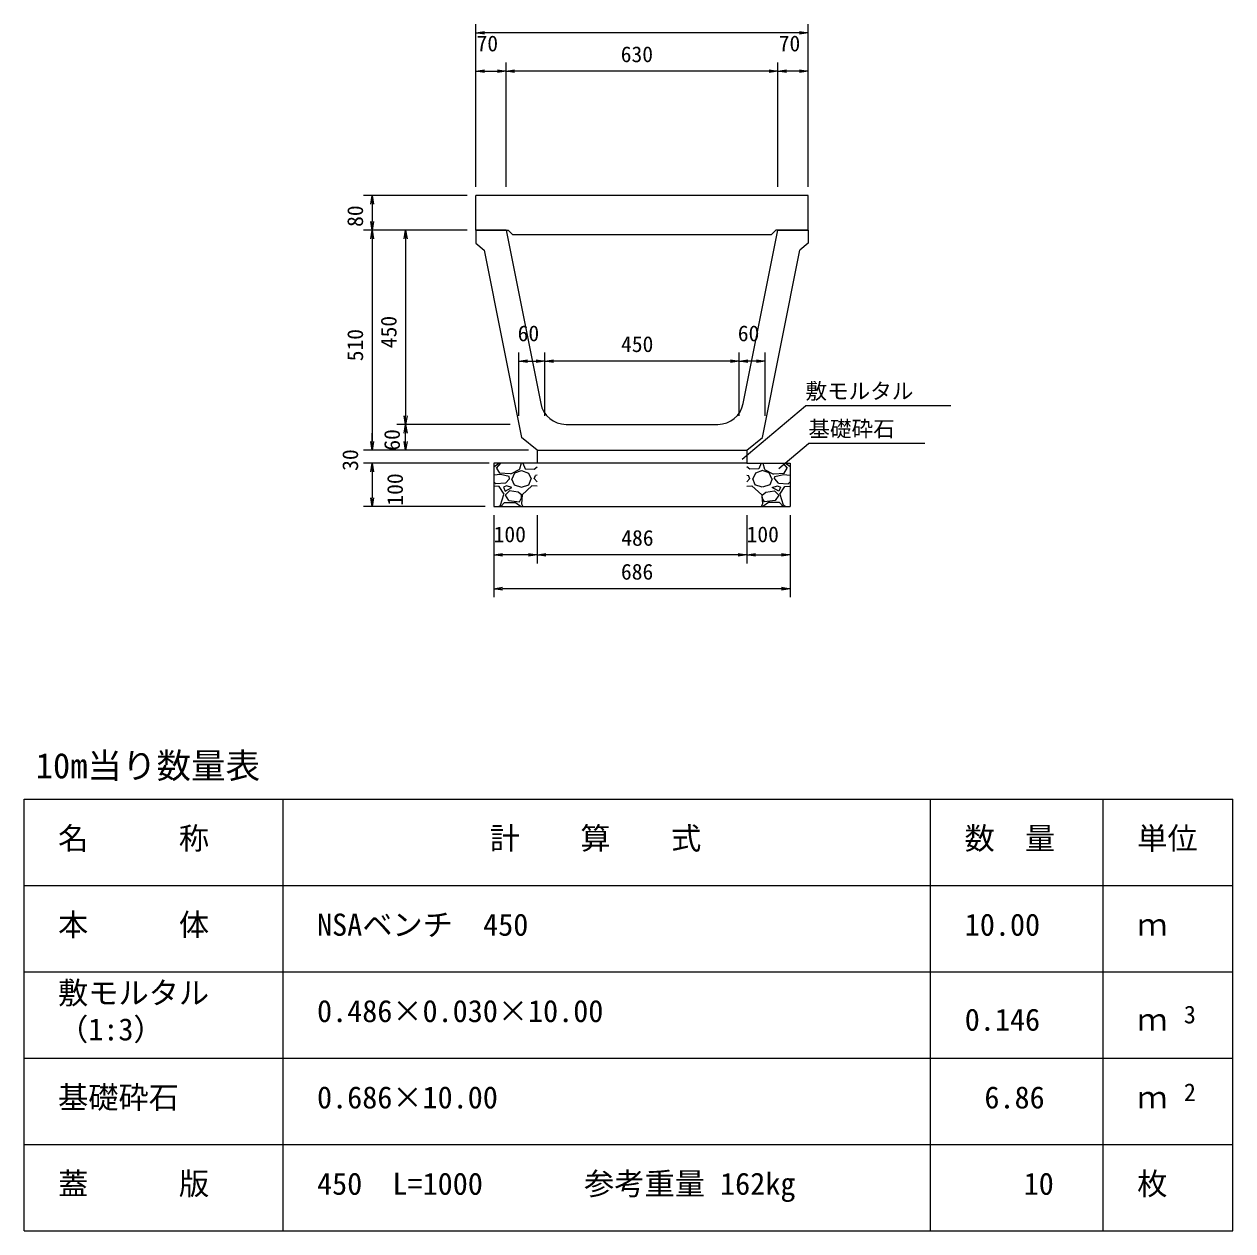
# Model space of a CAD drawing. Units: millimetres on the paper. Extents: x 0 to 841, y 0 to 594.
# Drawn here: x 252.8 to 392.8, y 182.6 to 322.3 of the extents above; entities that cross this region are included whole.
import ezdxf
from ezdxf.enums import TextEntityAlignment as Align

# ---------------------------------------------------------------- set-up
doc = ezdxf.new("R2010")
doc.units = ezdxf.units.MM
for name, color, linetype, lineweight in [('D-MTR-FRAM（材料表図枠）', 2, 'Continuous', 18), ('D-STR-DIM（寸法）', 7, 'Continuous', 18), ('D-STR-HTXT（旗揚げ）', 7, 'Continuous', 18), ('D-STR-STRn（構造物）', 7, 'Continuous', 18), ('D-STR（構造物外形線）', 1, 'Continuous', 18)]:
    doc.layers.add(name, color=color, linetype=linetype, lineweight=lineweight)
for name, color, linetype in [('D-MTR-TXT(文字列）', 7, 'Continuous'), ('D-MTR（材料表タイトル）', 7, 'Continuous'), ('D-STR-TXT（文字）', 7, 'Continuous')]:
    doc.layers.add(name, color=color, linetype=linetype)
doc.styles.add('ＭＳ ゴシック', font='')
doc.styles.get('ＭＳ ゴシック').set_extended_font_data('MS Gothic')

msp = doc.modelspace()

# ---------------------------------------------------------------- linework, layer by layer
at = {"layer": 'D-MTR-FRAM（材料表図枠）'}
for p, q in [((252.846, 232.604), (392.846, 232.604)), ((252.846, 182.604), (252.846, 232.604)), ((282.846, 182.604), (282.846, 232.604)), ((357.846, 182.604), (357.846, 232.604)), ((377.846, 200.604), (377.846, 232.604)), ((377.846, 182.604), (377.846, 232.604)), ((392.846, 182.604), (392.846, 232.604)), ((252.846, 222.604), (392.846, 222.604)), ((252.846, 212.604), (392.846, 212.604)), ((252.846, 202.604), (392.846, 202.604)), ((252.846, 192.604), (392.846, 192.604)), ((252.846, 182.604), (392.846, 182.604))]:
    msp.add_line(p, q, dxfattribs=at)
at = {"layer": 'D-STR-DIM（寸法）'}
for p, q in [((305.157, 303.5), (305.157, 322.349)), ((343.657, 303.5), (343.657, 322.349)), ((305.157, 321.349), (306.157, 321.516)), ((306.157, 321.183), (305.157, 321.349)), ((305.157, 321.349), (306.157, 321.349)), ((342.657, 321.349), (306.157, 321.349)), ((342.657, 321.516), (343.657, 321.349)), ((343.657, 321.349), (342.657, 321.183)), ((343.657, 321.349), (342.657, 321.349)), ((305.157, 303.5), (305.157, 317.901)), ((308.657, 303.5), (308.657, 317.901)), ((308.657, 303.5), (308.657, 317.901)), ((340.157, 303.5), (340.157, 317.901)), ((340.157, 303.5), (340.157, 317.901)), ((343.657, 303.5), (343.657, 317.901)), ((305.157, 316.901), (306.157, 317.068)), ((306.157, 316.734), (305.157, 316.901)), ((305.157, 316.901), (306.157, 316.901)), ((306.157, 316.901), (307.657, 316.901)), ((307.657, 317.068), (308.657, 316.901)), ((308.657, 316.901), (307.657, 316.734)), ((308.657, 316.901), (307.657, 316.901)), ((308.657, 316.901), (309.657, 317.068)), ((309.657, 316.734), (308.657, 316.901)), ((308.657, 316.901), (309.657, 316.901)), ((339.157, 316.901), (309.657, 316.901)), ((339.157, 317.068), (340.157, 316.901)), ((340.157, 316.901), (339.157, 316.734)), ((340.157, 316.901), (339.157, 316.901)), ((340.157, 316.901), (341.157, 317.068)), ((341.157, 316.734), (340.157, 316.901)), ((340.157, 316.901), (341.157, 316.901)), ((342.657, 316.901), (341.157, 316.901)), ((342.657, 317.068), (343.657, 316.901)), ((343.657, 316.901), (342.657, 316.734)), ((343.657, 316.901), (342.657, 316.901)), ((304.157, 302.5), (292.15, 302.5)), ((292.983, 301.5), (293.15, 302.5)), ((293.15, 302.5), (293.317, 301.5)), ((293.15, 302.5), (293.15, 301.5)), ((293.15, 301.5), (293.15, 299.5)), ((304.157, 298.5), (292.15, 298.5)), ((304.157, 298.5), (292.15, 298.5)), ((293.15, 298.5), (292.983, 299.5)), ((292.983, 297.5), (293.15, 298.5)), ((293.317, 299.5), (293.15, 298.5)), ((293.15, 298.5), (293.15, 299.5)), ((293.15, 298.5), (293.317, 297.5)), ((293.15, 298.5), (293.15, 297.5)), ((304.157, 298.5), (296.03, 298.5)), ((296.863, 297.5), (297.03, 298.5)), ((297.03, 298.5), (297.197, 297.5)), ((297.03, 298.5), (297.03, 297.5)), ((293.15, 297.5), (293.15, 274)), ((297.03, 297.5), (297.03, 277)), ((310.157, 277), (310.157, 284.329)), ((313.157, 277), (313.157, 284.329)), ((313.157, 277), (313.157, 284.329)), ((335.657, 277), (335.657, 284.329)), ((335.657, 277), (335.657, 284.329)), ((338.657, 277), (338.657, 284.329)), ((310.157, 283.329), (311.157, 283.495)), ((311.157, 283.162), (310.157, 283.329)), ((310.157, 283.329), (311.157, 283.329)), ((311.157, 283.329), (312.157, 283.329)), ((312.157, 283.495), (313.157, 283.329)), ((313.157, 283.329), (312.157, 283.162)), ((313.157, 283.329), (312.157, 283.329)), ((313.157, 283.329), (314.157, 283.495)), ((314.157, 283.162), (313.157, 283.329)), ((313.157, 283.329), (314.157, 283.329)), ((334.657, 283.329), (314.157, 283.329)), ((334.657, 283.495), (335.657, 283.329)), ((335.657, 283.329), (334.657, 283.162)), ((335.657, 283.329), (334.657, 283.329)), ((335.657, 283.329), (336.657, 283.495)), ((336.657, 283.162), (335.657, 283.329)), ((335.657, 283.329), (336.657, 283.329)), ((337.657, 283.329), (336.657, 283.329)), ((337.657, 283.495), (338.657, 283.329)), ((338.657, 283.329), (337.657, 283.162)), ((338.657, 283.329), (337.657, 283.329)), ((309.157, 276), (296.03, 276)), ((309.157, 276), (296.03, 276)), ((297.03, 276), (296.863, 277)), ((296.863, 275), (297.03, 276)), ((297.197, 277), (297.03, 276)), ((297.03, 276), (297.03, 277)), ((297.03, 276), (297.197, 275)), ((297.03, 276), (297.03, 275)), ((293.15, 274), (293.15, 275)), ((293.15, 274), (293.15, 275)), ((297.03, 274), (297.03, 275)), ((311.257, 273), (292.15, 273)), ((311.257, 273), (292.15, 273)), ((311.257, 273), (292.15, 273)), ((293.15, 273), (292.983, 274)), ((293.15, 273), (292.983, 274)), ((293.15, 273), (292.983, 274)), ((293.317, 274), (293.15, 273)), ((293.15, 273), (293.15, 274)), ((293.317, 274), (293.15, 273)), ((293.15, 273), (293.15, 274)), ((293.317, 274), (293.15, 273)), ((293.15, 273), (293.15, 274)), ((311.257, 273), (296.03, 273)), ((297.03, 273), (296.863, 274)), ((297.197, 274), (297.03, 273)), ((297.03, 273), (297.03, 274)), ((306.257, 271.5), (292.15, 271.5)), ((306.257, 271.5), (292.15, 271.5)), ((306.707, 271.5), (292.15, 271.5)), ((292.983, 270.5), (293.15, 271.5)), ((292.983, 270.5), (293.15, 271.5)), ((292.983, 270.5), (293.15, 271.5)), ((293.15, 271.5), (293.317, 270.5)), ((293.15, 271.5), (293.15, 270.5)), ((293.15, 271.5), (293.317, 270.5)), ((293.15, 271.5), (293.15, 270.5)), ((293.15, 271.5), (293.317, 270.5)), ((293.15, 271.5), (293.15, 270.5)), ((293.15, 270.5), (293.15, 269.5)), ((293.15, 270.5), (293.15, 269.5)), ((293.15, 270.5), (293.15, 267.5)), ((293.15, 266.5), (292.983, 267.5)), ((293.317, 267.5), (293.15, 266.5)), ((293.15, 266.5), (293.15, 267.5)), ((306.257, 266.5), (292.15, 266.5)), ((307.257, 265.5), (307.257, 255.971)), ((307.257, 265.5), (307.257, 259.889)), ((312.257, 265.5), (312.257, 259.889)), ((312.257, 265.5), (312.257, 259.889)), ((336.557, 265.5), (336.557, 259.889)), ((336.557, 265.5), (336.557, 259.889)), ((341.557, 265.5), (341.557, 259.889)), ((341.557, 265.5), (341.557, 255.971)), ((307.257, 260.889), (308.257, 261.055)), ((308.257, 260.722), (307.257, 260.889)), ((307.257, 260.889), (308.257, 260.889)), ((311.257, 260.889), (308.257, 260.889)), ((311.257, 261.055), (312.257, 260.889)), ((312.257, 260.889), (311.257, 260.722)), ((312.257, 260.889), (311.257, 260.889)), ((312.257, 260.889), (313.257, 261.055)), ((313.257, 260.722), (312.257, 260.889)), ((312.257, 260.889), (313.257, 260.889)), ((335.557, 260.889), (313.257, 260.889)), ((335.557, 261.055), (336.557, 260.889)), ((336.557, 260.889), (335.557, 260.722)), ((336.557, 260.889), (335.557, 260.889)), ((336.557, 260.889), (337.557, 261.055)), ((337.557, 260.722), (336.557, 260.889)), ((336.557, 260.889), (337.557, 260.889)), ((337.557, 260.889), (340.557, 260.889)), ((340.557, 261.055), (341.557, 260.889)), ((341.557, 260.889), (340.557, 260.722)), ((341.557, 260.889), (340.557, 260.889)), ((307.257, 256.971), (308.257, 257.138)), ((308.257, 256.804), (307.257, 256.971)), ((307.257, 256.971), (308.257, 256.971)), ((340.557, 256.971), (308.257, 256.971)), ((340.557, 257.138), (341.557, 256.971)), ((341.557, 256.971), (340.557, 256.804)), ((341.557, 256.971), (340.557, 256.971))]:
    msp.add_line(p, q, dxfattribs=at)
at = {"layer": 'D-STR-HTXT（旗揚げ）'}
for p, q in [((336.002, 271.965), (343.345, 278.135)), ((360.2, 278.135), (343.345, 278.135)), ((340.241, 270.888), (343.68, 273.771)), ((357.154, 273.771), (343.68, 273.771))]:
    msp.add_line(p, q, dxfattribs=at)
at = {"layer": 'D-STR-STRn（構造物）'}
for p, q in [((312.257, 273), (312.257, 271.5)), ((336.557, 273), (336.557, 271.5)), ((312.257, 271.5), (307.257, 271.5)), ((307.257, 271.5), (307.257, 266.5)), ((307.257, 271.065), (307.82, 271.5)), ((307.566, 270.948), (308.063, 271.5)), ((307.926, 270.345), (307.576, 270.945)), ((309.163, 270.258), (307.913, 270.358)), ((309.014, 269.951), (308.014, 270.201)), ((310.218, 270.794), (309.168, 270.244)), ((309.365, 269.697), (309.665, 270.397)), ((309.666, 270.398), (310.466, 270.648)), ((310.418, 271.497), (310.218, 270.797)), ((310.464, 270.647), (311.264, 270.347)), ((310.588, 271.5), (310.858, 270.859)), ((310.863, 270.845), (311.913, 270.795)), ((311.267, 270.346), (311.567, 269.696)), ((311.916, 270.801), (312.257, 271.065)), ((336.557, 271.5), (312.257, 271.5)), ((336.557, 271.5), (341.557, 271.5)), ((336.898, 270.801), (336.557, 271.065)), ((337.951, 270.845), (336.901, 270.795)), ((337.548, 270.346), (337.248, 269.696)), ((338.35, 270.647), (337.55, 270.347)), ((338.226, 271.5), (337.957, 270.859)), ((339.148, 270.398), (338.348, 270.648)), ((338.397, 271.497), (338.597, 270.797)), ((338.596, 270.794), (339.646, 270.244)), ((339.45, 269.697), (339.15, 270.397)), ((339.652, 270.258), (340.902, 270.358)), ((339.8, 269.951), (340.8, 270.201)), ((341.249, 270.948), (340.752, 271.5)), ((340.889, 270.345), (341.239, 270.945)), ((341.557, 271.065), (340.994, 271.5)), ((341.557, 271.5), (341.557, 266.5)), ((308.02, 270.192), (307.257, 270.112)), ((307.464, 269.114), (307.257, 269.34)), ((307.867, 268.793), (307.257, 268.844)), ((308.612, 269.201), (307.462, 269.101)), ((308.427, 267.901), (307.877, 268.801)), ((308.715, 268.896), (308.365, 268.746)), ((309.066, 269.698), (308.616, 269.198)), ((309.318, 268.699), (308.718, 268.899)), ((309.066, 269.695), (309.016, 269.945)), ((309.312, 269.699), (309.612, 268.999)), ((309.612, 268.994), (310.462, 268.744)), ((310.469, 268.745), (311.319, 268.995)), ((311.667, 268.897), (310.517, 267.847)), ((311.314, 269), (311.564, 269.7)), ((312.257, 268.844), (311.667, 268.893)), ((312.257, 269.34), (311.914, 269.714)), ((311.915, 269.699), (312.065, 270.099)), ((312.257, 270.112), (312.07, 270.092)), ((336.557, 270.112), (336.744, 270.092)), ((336.557, 269.34), (336.9, 269.714)), ((336.557, 268.844), (337.147, 268.893)), ((336.9, 269.699), (336.75, 270.099)), ((337.147, 268.897), (338.297, 267.847)), ((337.5, 269), (337.25, 269.7)), ((338.346, 268.745), (337.496, 268.995)), ((339.202, 268.994), (338.352, 268.744)), ((339.503, 269.699), (339.203, 268.999)), ((339.497, 268.699), (340.097, 268.899)), ((339.748, 269.695), (339.798, 269.945)), ((339.749, 269.698), (340.199, 269.198)), ((340.099, 268.896), (340.449, 268.746)), ((340.202, 269.201), (341.352, 269.101)), ((340.388, 267.901), (340.938, 268.801)), ((340.794, 270.192), (341.557, 270.112)), ((340.947, 268.793), (341.557, 268.844)), ((341.35, 269.114), (341.557, 269.34)), ((308.016, 266.646), (308.416, 267.896)), ((308.364, 268.748), (308.564, 268.248)), ((308.564, 268.249), (309.314, 268.699)), ((308.564, 267.8), (308.964, 267.2)), ((309.066, 268.298), (308.566, 267.798)), ((310.072, 268.151), (309.072, 268.301)), ((310.476, 267.787), (310.076, 268.137)), ((310.217, 267.048), (310.467, 267.498)), ((310.514, 267.85), (310.464, 266.8)), ((310.466, 267.498), (310.466, 267.798)), ((338.301, 267.85), (338.351, 266.8)), ((338.338, 267.787), (338.738, 268.137)), ((338.597, 267.048), (338.347, 267.498)), ((338.348, 267.498), (338.348, 267.798)), ((338.743, 268.151), (339.743, 268.301)), ((340.25, 268.249), (339.5, 268.699)), ((339.749, 268.298), (340.249, 267.798)), ((340.25, 267.8), (339.85, 267.2)), ((340.45, 268.748), (340.25, 268.248)), ((340.798, 266.646), (340.398, 267.896)), ((307.257, 266.5), (341.557, 266.5)), ((307.82, 266.5), (308.016, 266.651)), ((308.063, 266.5), (308.466, 266.948)), ((308.466, 266.948), (309.766, 266.948)), ((308.967, 267.196), (310.217, 267.046)), ((309.764, 266.959), (310.414, 266.509)), ((310.458, 266.809), (310.588, 266.5)), ((338.357, 266.809), (338.226, 266.5)), ((339.05, 266.959), (338.4, 266.509)), ((339.847, 267.196), (338.597, 267.046)), ((340.348, 266.948), (339.048, 266.948)), ((340.752, 266.5), (340.349, 266.948)), ((340.994, 266.5), (340.798, 266.651))]:
    msp.add_line(p, q, dxfattribs=at)
at = {"layer": 'D-STR（構造物外形線）'}
for p, q in [((343.657, 302.5), (305.157, 302.5)), ((305.157, 298.5), (305.157, 302.5)), ((343.657, 298.5), (343.657, 302.5)), ((308.657, 298.5), (305.157, 298.5)), ((305.157, 298.5), (305.157, 297)), ((305.157, 298.5), (308.907, 298.5)), ((308.657, 298.5), (312.675, 278.412)), ((308.907, 298.5), (309.407, 298)), ((336.14, 278.412), (340.157, 298.5)), ((339.407, 298), (339.907, 298.5)), ((343.657, 298.5), (339.907, 298.5)), ((340.157, 298.5), (343.657, 298.5)), ((343.657, 298.5), (343.657, 297)), ((305.157, 297), (306.119, 296.193)), ((309.407, 298), (339.407, 298)), ((343.657, 297), (342.696, 296.193)), ((306.119, 296.193), (310.457, 274.5)), ((338.357, 274.5), (342.696, 296.193)), ((315.617, 276), (333.198, 276)), ((312.257, 273), (310.457, 274.5)), ((336.557, 273), (338.357, 274.5)), ((312.257, 273), (336.557, 273))]:
    msp.add_line(p, q, dxfattribs=at)
for centre, start, end in [((315.617, 279), 191.30993, 270), ((333.198, 279), 270, 348.69007)]:
    msp.add_arc(centre, 3, start, end, dxfattribs=at)

# ---------------------------------------------------------------- texts
at = {"layer": 'D-MTR-TXT(文字列）', "style": 'ＭＳ ゴシック'}
for s, height, p in [('名\u3000\u3000\u3000称', 2.566, (256.769, 226.007)), ('計\u3000\u3000算\u3000\u3000式', 2.566, (306.777, 226.007)), ('数\u3000量', 2.566, (361.769, 226.007)), ('単位', 2.566, (381.769, 226.007)), ('本\u3000\u3000\u3000体', 2.566, (256.769, 216.007)), ('NSAベンチ\u3000450', 2.566, (286.769, 216.007)), ('10.00', 2.566, (361.796, 216.007)), ('ｍ', 2.566, (381.769, 216.007)), ('敷モルタル', 2.566, (256.769, 208.107)), ('0.486×0.030×10.00', 2.566, (286.769, 206.007)), ('3', 2.053, (387.171, 206.011)), ('（1:3）', 2.566, (256.769, 203.885)), ('0.146', 2.566, (361.796, 205.007)), ('ｍ', 2.566, (381.769, 205.007)), ('基礎砕石', 2.566, (256.769, 196.007)), ('0.686×10.00', 2.566, (286.769, 196.007)), ('6.86', 2.566, (364.07, 196.007)), ('2', 2.053, (387.171, 197.011)), ('ｍ', 2.566, (381.769, 196.007)), ('蓋\u3000\u3000\u3000版', 2.566, (256.769, 186.007)), ('450\u3000L=1000  ', 2.566, (286.769, 186.007)), ('参考重量 162kg', 2.566, (317.706, 186.007)), ('10', 2.566, (368.618, 186.007)), ('枚', 2.566, (381.769, 186.007))]:
    msp.add_text(s, height=height, dxfattribs=at).set_placement(p, align=Align.BOTTOM_LEFT)
at = {"layer": 'D-MTR（材料表タイトル）', "style": 'ＭＳ ゴシック'}
msp.add_text('10m当り数量表', height=2.933, dxfattribs=at).set_placement((254.188, 234.129), align=Align.BOTTOM_LEFT)
at = {"layer": 'D-STR-DIM（寸法）', "style": 'ＭＳ ゴシック'}
for s, p in [('70', (305.245, 318.651)), ('70', (340.245, 318.651)), ('630', (321.945, 317.401)), ('60', (310.007, 285.079)), ('60', (335.507, 285.079)), ('450', (321.983, 283.829)), ('100', (307.225, 261.803)), ('486', (322.009, 261.389)), ('100', (336.525, 261.803)), ('686', (321.971, 257.471))]:
    msp.add_text(s, height=1.833, dxfattribs=at).set_placement(p, align=Align.BOTTOM_LEFT)
for s, p in [('80', (292.65, 298.869)), ('450', (296.53, 284.826)), ('510', (292.65, 283.307)), ('60', (296.917, 272.953)), ('30', (292.078, 270.619)), ('30', (292.078, 270.619)), ('100', (297.265, 266.591))]:
    msp.add_text(s, height=1.833, rotation=90, dxfattribs=at).set_placement(p, align=Align.BOTTOM_LEFT)
at = {"layer": 'D-STR-TXT（文字）', "style": 'ＭＳ ゴシック'}
for s, p in [('敷モルタル', (343.345, 278.387)), ('基礎砕石', (343.68, 274.023))]:
    msp.add_text(s, height=1.833, dxfattribs=at).set_placement(p, align=Align.BOTTOM_LEFT)

doc.saveas('drawing.dxf')
